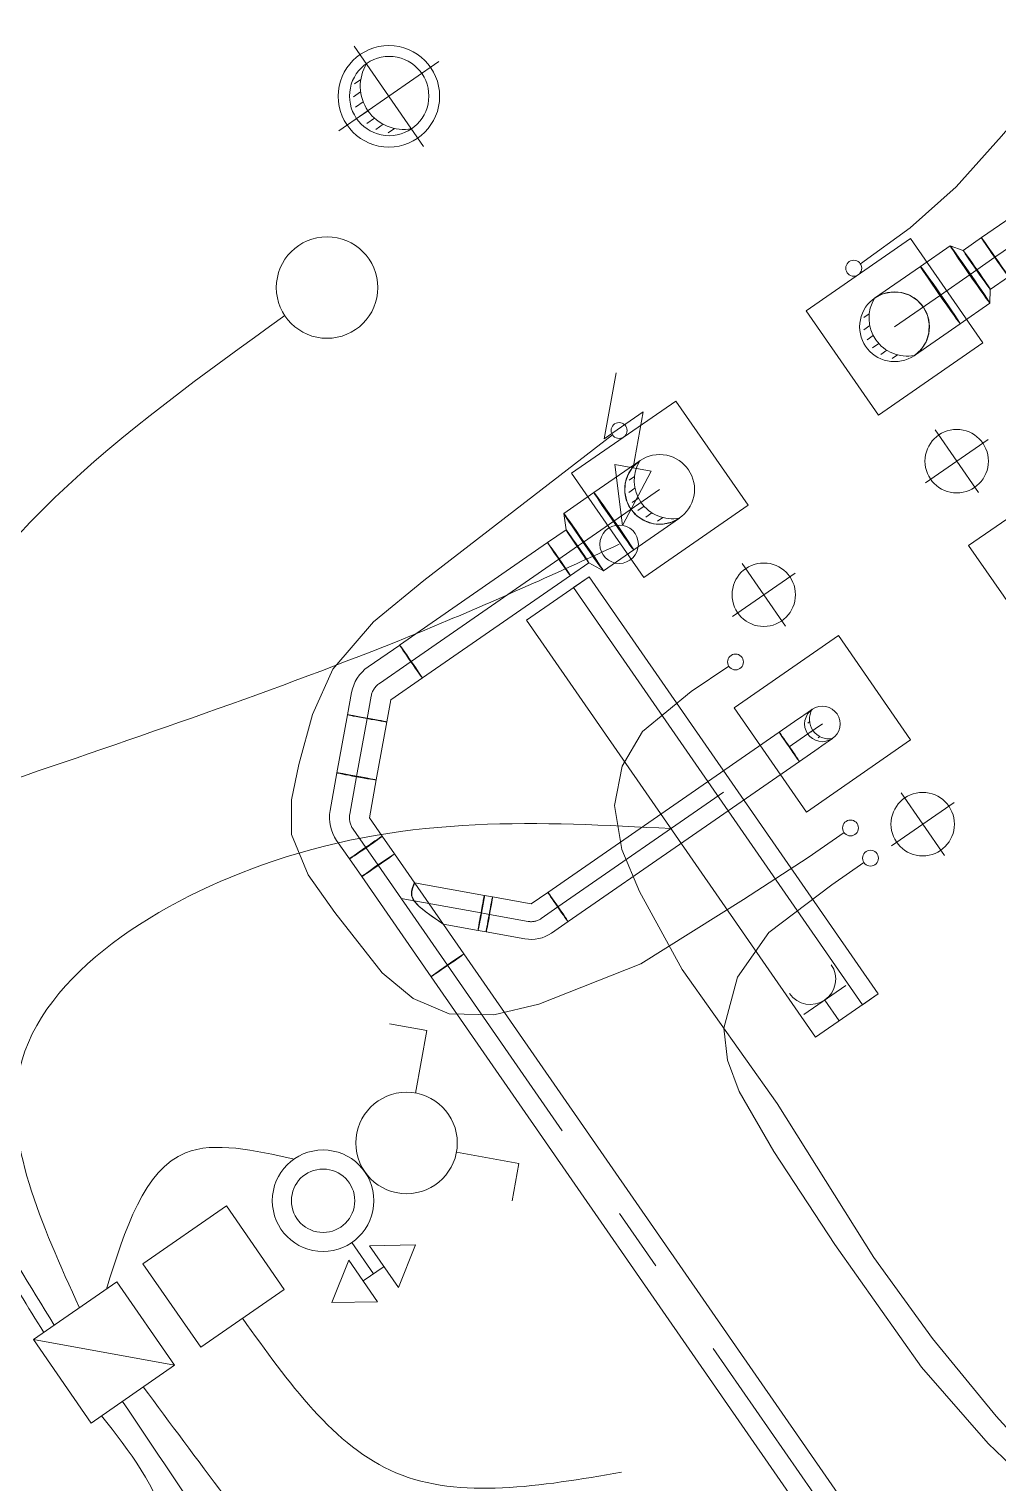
# Model space of a CAD drawing. Header units: metres. Extents: x 2747662.9 to 2747731.3, y 1250221.9 to 1250283.3.
# Drawn here: x 2747698.184 to 2747699.711, y 1250240.382 to 1250242.674 of the extents above; entities that cross this region are included whole.
import ezdxf

# ---------------------------------------------------------------- set-up
doc = ezdxf.new("R2010")
doc.units = ezdxf.units.M
doc.header["$MEASUREMENT"] = 0
doc.linetypes.add('STRICHPUNKT2-A0PKHS6Z00', pattern=[0.635, 0.3175, -0.15875, 0, -0.15875])
doc.linetypes.add('STRICHPUNKT2-A0PKHS7900', pattern=[0.635, 0.3175, -0.15875, 0, -0.15875])
for name, color, linetype in [('___deckendurchbruch', 7, 'Continuous'), ('___elektro', 7, 'Continuous'), ('___lueftung', 7, 'Continuous'), ('___sanitär', 7, 'Continuous')]:
    doc.layers.add(name, color=color, linetype=linetype)

msp = doc.modelspace()

# ---------------------------------------------------------------- linework, layer by layer
at = {"color": 30, "linetype": 'Continuous', "lineweight": 0, "true_color": 0xff8d1c}
for points, knots in [([(2747699.4177, 1250243.3764), (2747699.507, 1250243.3097), (2747699.5962, 1250243.243), (2747699.6958, 1250243.2076), (2747699.8819, 1250243.1416), (2747700.1044, 1250243.1851), (2747700.3013, 1250243.1538), (2747700.6132, 1250243.1041), (2747700.8611, 1250242.8665), (2747701.109, 1250242.629)], [0, 0, 0, 0, 1, 1, 1, 2, 2, 2, 3, 3, 3, 3]), ([(2747699.5022, 1250242.8506), (2747699.7556, 1250242.968), (2747700.009, 1250243.0853), (2747700.248, 1250243.0697), (2747700.5412, 1250243.0506), (2747700.8129, 1250242.8313), (2747701.0846, 1250242.6121)], [0, 0, 0, 0, 1, 1, 1, 2, 2, 2, 2]), ([(2747697.8764, 1250242.3088), (2747697.8325, 1250242.1601), (2747697.7885, 1250242.0114), (2747697.7438, 1250241.8555), (2747697.7065, 1250241.7254), (2747697.6687, 1250241.5903), (2747697.6833, 1250241.4661), (2747697.7097, 1250241.2426), (2747697.906, 1250241.0545), (2747698.0499, 1250240.859), (2747698.1081, 1250240.7798), (2747698.1578, 1250240.6995), (2747698.2074, 1250240.6191)], [0, 0, 0, 0, 1, 1, 1, 2, 2, 2, 3, 3, 3, 4, 4, 4, 4]), ([(2747698.5872, 1250242.2224), (2747698.3313, 1250242.0381), (2747698.0754, 1250241.8539), (2747697.9922, 1250241.5861), (2747697.9376, 1250241.4103), (2747697.9573, 1250241.1985), (2747698.0226, 1250241.0153), (2747698.0722, 1250240.876), (2747698.148, 1250240.7533), (2747698.2239, 1250240.6305)], [0, 0, 0, 0, 1, 1, 1, 2, 2, 2, 3, 3, 3, 3]), ([(2747699.1142, 1250241.8618), (2747699.0245, 1250241.8207), (2747698.9347, 1250241.7797), (2747698.8437, 1250241.7414), (2747698.4211, 1250241.5634), (2747697.9724, 1250241.4447), (2747697.5535, 1250241.2646), (2747696.8794, 1250240.9747), (2747696.2825, 1250240.5256), (2747695.6856, 1250240.0766)], [0, 0, 0, 0, 1, 1, 1, 2, 2, 2, 3, 3, 3, 3]), ([(2747699.1961, 1250241.4134), (2747698.9912, 1250241.4244), (2747698.7862, 1250241.4354), (2747698.569, 1250241.3622), (2747698.3907, 1250241.3021), (2747698.2041, 1250241.1853), (2747698.1695, 1250241.035), (2747698.1435, 1250240.922), (2747698.2036, 1250240.79), (2747698.2637, 1250240.658)], [0, 0, 0, 0, 1, 1, 1, 2, 2, 2, 3, 3, 3, 3]), ([(2747698.602, 1250240.8924), (2747698.5393, 1250240.9064), (2747698.4765, 1250240.9205), (2747698.431, 1250240.9023), (2747698.3651, 1250240.8759), (2747698.3356, 1250240.7817), (2747698.3061, 1250240.6874)], [0, 0, 0, 0, 1, 1, 1, 2, 2, 2, 2]), ([(2747698.5205, 1250240.6413), (2747698.5929, 1250240.5401), (2747698.6652, 1250240.4389), (2747698.7625, 1250240.3977), (2747698.8632, 1250240.3551), (2747698.9906, 1250240.3768), (2747699.118, 1250240.3985)], [0, 0, 0, 0, 1, 1, 1, 2, 2, 2, 2]), ([(2747699.6407, 1250239.6686), (2747699.4052, 1250239.6992), (2747699.1697, 1250239.7297), (2747698.9799, 1250239.8465), (2747698.843, 1250239.9307), (2747698.7299, 1250240.0598), (2747698.6253, 1250240.1901), (2747698.534, 1250240.3038), (2747698.4491, 1250240.4185), (2747698.3643, 1250240.5331)], [0, 0, 0, 0, 1, 1, 1, 2, 2, 2, 3, 3, 3, 3]), ([(2747699.1497, 1250238.6047), (2747699.2122, 1250238.6797), (2747699.2746, 1250238.7547), (2747699.3001, 1250238.8351), (2747699.3641, 1250239.0368), (2747699.1959, 1250239.2726), (2747699.049, 1250239.4777), (2747698.8956, 1250239.6919), (2747698.7654, 1250239.8726), (2747698.6323, 1250240.0655), (2747698.5331, 1250240.2092), (2747698.4322, 1250240.3598), (2747698.3314, 1250240.5104)], [0, 0, 0, 0, 1, 1, 1, 2, 2, 2, 3, 3, 3, 4, 4, 4, 4]), ([(2747698.2986, 1250240.4876), (2747698.3425, 1250240.4313), (2747698.3865, 1250240.375), (2747698.4011, 1250240.3101), (2747698.4157, 1250240.2454), (2747698.4011, 1250240.172), (2747698.3747, 1250240.1074), (2747698.2906, 1250239.9017), (2747698.0863, 1250239.7849), (2747697.8837, 1250239.6798), (2747697.3555, 1250239.4061), (2747696.8382, 1250239.2123), (2747696.3209, 1250239.0185)], [0, 0, 0, 0, 1, 1, 1, 2, 2, 2, 3, 3, 3, 4, 4, 4, 4])]:
    msp.add_open_spline(points, degree=3, knots=knots, dxfattribs=at)
at = {"layer": '___deckendurchbruch', "color": 215, "linetype": 'STRICHPUNKT2-A0PKHS6Z00', "lineweight": 0, "true_color": 0xa44f91}
for p, q in [((2747698.806, 1250242.4892), (2747698.6966, 1250242.647)), ((2747698.6724, 1250242.5135), (2747698.8302, 1250242.6228)), ((2747699.6804, 1250241.9435), (2747699.6121, 1250242.0422)), ((2747699.5969, 1250241.9587), (2747699.6956, 1250242.027)), ((2747699.2928, 1250241.748), (2747699.3914, 1250241.8163)), ((2747699.3763, 1250241.7328), (2747699.3079, 1250241.8315)), ((2747699.6268, 1250241.3711), (2747699.5585, 1250241.4698)), ((2747699.5433, 1250241.3863), (2747699.642, 1250241.4546))]:
    msp.add_line(p, q, dxfattribs=at)
at = {"layer": '___deckendurchbruch', "color": 215, "linetype": 'Continuous', "lineweight": 0, "true_color": 0xa44f91}
for centre, radius in [((2747698.7513, 1250242.5681), 0.08), ((2747699.6462, 1250241.9928), 0.05), ((2747699.3421, 1250241.7822), 0.05), ((2747699.5926, 1250241.4205), 0.05)]:
    msp.add_circle(centre, radius, dxfattribs=at)
at = {"layer": '___elektro', "color": 30, "linetype": 'Continuous', "lineweight": 0, "true_color": 0xff8d1c}
for p, q in [((2747698.6098, 1250242.3332), (2747698.6098, 1250242.3332)), ((2747698.7206, 1250242.3106), (2747698.7207, 1250242.3106)), ((2747698.5872, 1250242.2224), (2747698.5872, 1250242.2224)), ((2747698.698, 1250242.1998), (2747698.6981, 1250242.1998)), ((2747699.0904, 1250242.0278), (2747699.1094, 1250242.1321)), ((2747699.1521, 1250242.0705), (2747699.0904, 1250242.0278)), ((2747699.1361, 1250241.9824), (2747699.1521, 1250242.0705)), ((2747699.1649, 1250241.9772), (2747699.1073, 1250241.9876)), ((2747699.1196, 1250241.8916), (2747699.1073, 1250241.9876)), ((2747699.1196, 1250241.8916), (2747699.1649, 1250241.9772)), ((2747699.1142, 1250241.8618), (2747699.1142, 1250241.8618)), ((2747699.0055, 1250241.768), (2747699.0056, 1250241.7681)), ((2747699.2947, 1250241.4817), (2747699.2948, 1250241.4818)), ((2747699.1961, 1250241.4134), (2747699.1961, 1250241.4134)), ((2747699.4054, 1250241.1205), (2747699.4712, 1250241.166)), ((2747699.4383, 1250241.1432), (2747699.4383, 1250241.1433)), ((2747699.4383, 1250241.1432), (2747699.4611, 1250241.1104)), ((2747698.8113, 1250241.0949), (2747698.7522, 1250241.1056)), ((2747699.4611, 1250241.1104), (2747699.4611, 1250241.1104)), ((2747698.7934, 1250240.9965), (2747698.8113, 1250241.0949)), ((2747698.7336, 1250240.9835), (2747698.7336, 1250240.9836)), ((2747698.8449, 1250240.9633), (2747698.8449, 1250240.9633)), ((2747698.602, 1250240.8924), (2747698.6021, 1250240.8925)), ((2747698.8578, 1250240.9035), (2747698.9562, 1250240.8856)), ((2747698.7133, 1250240.8722), (2747698.7134, 1250240.8722)), ((2747698.7133, 1250240.8722), (2747698.7134, 1250240.8722)), ((2747698.9562, 1250240.8856), (2747698.9455, 1250240.8266)), ((2747698.8247, 1250240.852), (2747698.8247, 1250240.852)), ((2747698.4952, 1250240.8184), (2747698.3636, 1250240.7273)), ((2747698.5863, 1250240.6869), (2747698.4952, 1250240.8184)), ((2747698.5818, 1250240.7811), (2747698.5819, 1250240.7811)), ((2747698.6931, 1250240.7609), (2747698.6932, 1250240.7609)), ((2747698.7273, 1250240.7116), (2747698.6931, 1250240.7609)), ((2747698.7931, 1250240.7571), (2747698.721, 1250240.7558)), ((2747698.721, 1250240.7558), (2747698.7665, 1250240.6901)), ((2747698.7931, 1250240.7571), (2747698.7665, 1250240.6901)), ((2747698.6615, 1250240.666), (2747698.6881, 1250240.7331)), ((2747698.6881, 1250240.7331), (2747698.7336, 1250240.6673)), ((2747698.3636, 1250240.7273), (2747698.4547, 1250240.5958)), ((2747698.7437, 1250240.723), (2747698.7109, 1250240.7002)), ((2747698.3225, 1250240.6988), (2747698.191, 1250240.6077)), ((2747698.3061, 1250240.6874), (2747698.3061, 1250240.6875)), ((2747698.4136, 1250240.5673), (2747698.3225, 1250240.6988)), ((2747698.4547, 1250240.5958), (2747698.5863, 1250240.6869)), ((2747698.2732, 1250240.6647), (2747698.2732, 1250240.6647)), ((2747698.2896, 1250240.676), (2747698.2897, 1250240.6761)), ((2747698.3339, 1250240.6824), (2747698.334, 1250240.6824)), ((2747698.3453, 1250240.6659), (2747698.3453, 1250240.666)), ((2747698.6615, 1250240.666), (2747698.7336, 1250240.6673)), ((2747698.2403, 1250240.6419), (2747698.2404, 1250240.6419)), ((2747698.2568, 1250240.6533), (2747698.2568, 1250240.6533)), ((2747698.3567, 1250240.6495), (2747698.3567, 1250240.6495)), ((2747698.2074, 1250240.6191), (2747698.2075, 1250240.6191)), ((2747698.2239, 1250240.6305), (2747698.2239, 1250240.6305)), ((2747698.3681, 1250240.6331), (2747698.3681, 1250240.6331)), ((2747698.191, 1250240.6077), (2747698.2821, 1250240.4762)), ((2747698.4136, 1250240.5673), (2747698.191, 1250240.6077)), ((2747698.3795, 1250240.6166), (2747698.3795, 1250240.6166)), ((2747698.3909, 1250240.6002), (2747698.3909, 1250240.6002)), ((2747698.4434, 1250240.6122), (2747698.4434, 1250240.6122)), ((2747698.2024, 1250240.5913), (2747698.2024, 1250240.5913)), ((2747698.2138, 1250240.5748), (2747698.2138, 1250240.5749)), ((2747698.4022, 1250240.5837), (2747698.4023, 1250240.5838)), ((2747698.2252, 1250240.5584), (2747698.2252, 1250240.5584)), ((2747698.2821, 1250240.4762), (2747698.4136, 1250240.5673)), ((2747698.3972, 1250240.5559), (2747698.3972, 1250240.5559)), ((2747698.2366, 1250240.5419), (2747698.2366, 1250240.542)), ((2747698.2479, 1250240.5255), (2747698.248, 1250240.5255)), ((2747698.3643, 1250240.5331), (2747698.3644, 1250240.5332)), ((2747698.3808, 1250240.5445), (2747698.3808, 1250240.5445)), ((2747698.2593, 1250240.5091), (2747698.2594, 1250240.5091)), ((2747698.3314, 1250240.5104), (2747698.3315, 1250240.5104)), ((2747698.3479, 1250240.5217), (2747698.3479, 1250240.5218)), ((2747698.2707, 1250240.4926), (2747698.2708, 1250240.4927)), ((2747698.2986, 1250240.4876), (2747698.2986, 1250240.4876)), ((2747698.315, 1250240.499), (2747698.315, 1250240.499))]:
    msp.add_line(p, q, dxfattribs=at)
for points in [[(2747699.5225, 1250241.1529), (2747699.067, 1250241.8106), (2747698.9683, 1250241.7422), (2747699.4238, 1250241.0846)], [(2747699.5225, 1250241.1529), (2747699.067, 1250241.8106), (2747699.0423, 1250241.7935), (2747699.4978, 1250241.1358)]]:
    msp.add_lwpolyline(points, close=True, dxfattribs=at)
for centre, radius in [((2747698.6539, 1250242.2665), 0.08), ((2747699.1142, 1250241.8618), 0.0303), ((2747698.7791, 1250240.9178), 0.08), ((2747698.6476, 1250240.8267), 0.08), ((2747698.6476, 1250240.8267), 0.05)]:
    msp.add_circle(centre, radius, dxfattribs=at)
msp.add_arc((2747699.4155, 1250241.1761), 0.04, 214.7098, 34.7098, dxfattribs=at)
at = {"layer": '___lueftung', "color": 152, "linetype": 'Continuous', "lineweight": 0, "true_color": 0x0365dd}
for p, q in [((2747698.6969, 1250242.5875), (2747698.707, 1250242.5945)), ((2747698.6953, 1250242.5673), (2747698.7068, 1250242.5753)), ((2747698.7518, 1250242.5685), (2747698.7518, 1250242.5685)), ((2747698.6989, 1250242.5509), (2747698.711, 1250242.5592)), ((2747698.7062, 1250242.5369), (2747698.7184, 1250242.5453)), ((2747698.7167, 1250242.5252), (2747698.7288, 1250242.5335)), ((2747698.7309, 1250242.516), (2747698.7424, 1250242.524)), ((2747698.7503, 1250242.5104), (2747698.7604, 1250242.5174))]:
    msp.add_line(p, q, dxfattribs=at)
msp.add_circle((2747698.7518, 1250242.5685), 0.0625, dxfattribs=at)
msp.add_arc((2747698.7746, 1250242.5843), 0.0684, 148.6622, 280.7576, dxfattribs=at)
msp.add_arc((2747698.7746, 1250242.5843), 0.0684, 148.6622, 280.7576, dxfattribs=at)
at = {"layer": '___sanitär', "color": 106, "linetype": 'Continuous', "lineweight": 0, "true_color": 0x008a1e}
for p, q in [((2747699.6851, 1250242.3452), (2747699.9232, 1250242.5101)), ((2747699.409, 1250242.23), (2747699.5734, 1250242.3438)), ((2747699.5734, 1250242.3438), (2747699.409, 1250242.23)), ((2747699.409, 1250242.23), (2747699.5734, 1250242.3438)), ((2747699.5734, 1250242.3438), (2747699.409, 1250242.23)), ((2747699.5734, 1250242.3438), (2747699.5735, 1250242.3439)), ((2747699.5734, 1250242.3438), (2747699.5735, 1250242.3439)), ((2747699.5734, 1250242.3438), (2747699.6873, 1250242.1794)), ((2747699.5734, 1250242.3438), (2747699.6873, 1250242.1794)), ((2747699.5734, 1250242.3438), (2747699.6873, 1250242.1794)), ((2747699.5734, 1250242.3438), (2747699.6873, 1250242.1794)), ((2747699.6563, 1250242.3252), (2747699.6851, 1250242.3452)), ((2747699.5891, 1250242.2999), (2747699.6359, 1250242.3324)), ((2747699.6359, 1250242.3324), (2747699.6563, 1250242.3252)), ((2747699.5168, 1250242.2499), (2747699.5891, 1250242.2999)), ((2747699.5903, 1250242.2985), (2747699.5891, 1250242.2999)), ((2747699.5891, 1250242.2999), (2747699.5899, 1250242.2983)), ((2747699.5899, 1250242.2983), (2747699.5929, 1250242.2936)), ((2747699.5936, 1250242.2941), (2747699.5903, 1250242.2985)), ((2747699.5929, 1250242.2936), (2747699.5977, 1250242.2864)), ((2747699.5987, 1250242.287), (2747699.5936, 1250242.2941)), ((2747699.5977, 1250242.2864), (2747699.6041, 1250242.2769)), ((2747699.6053, 1250242.2777), (2747699.5987, 1250242.287)), ((2747699.6041, 1250242.2769), (2747699.6116, 1250242.266)), ((2747699.6129, 1250242.2669), (2747699.6053, 1250242.2777)), ((2747699.699, 1250242.2636), (2747699.7278, 1250242.2835)), ((2747699.5296, 1250242.2565), (2747699.5168, 1250242.2499)), ((2747699.5168, 1250242.2499), (2747699.5296, 1250242.2565)), ((2747699.5436, 1250242.2595), (2747699.5296, 1250242.2565)), ((2747699.5296, 1250242.2565), (2747699.5436, 1250242.2595)), ((2747699.558, 1250242.2588), (2747699.5436, 1250242.2595)), ((2747699.5436, 1250242.2595), (2747699.558, 1250242.2588)), ((2747699.5717, 1250242.2544), (2747699.558, 1250242.2588)), ((2747699.558, 1250242.2588), (2747699.5717, 1250242.2544)), ((2747699.5837, 1250242.2466), (2747699.5717, 1250242.2544)), ((2747699.5717, 1250242.2544), (2747699.5837, 1250242.2466)), ((2747699.5934, 1250242.236), (2747699.5837, 1250242.2466)), ((2747699.5837, 1250242.2466), (2747699.5934, 1250242.236)), ((2747699.6116, 1250242.266), (2747699.6197, 1250242.2542)), ((2747699.6211, 1250242.2552), (2747699.6129, 1250242.2669)), ((2747699.6197, 1250242.2542), (2747699.6278, 1250242.2426)), ((2747699.6291, 1250242.2435), (2747699.6211, 1250242.2552)), ((2747699.6985, 1250242.242), (2747699.699, 1250242.2636)), ((2747699.409, 1250242.23), (2747699.5229, 1250242.0655)), ((2747699.409, 1250242.23), (2747699.5229, 1250242.0655)), ((2747699.409, 1250242.23), (2747699.4091, 1250242.23)), ((2747699.409, 1250242.23), (2747699.5229, 1250242.0655)), ((2747699.409, 1250242.23), (2747699.5229, 1250242.0655)), ((2747699.409, 1250242.23), (2747699.4091, 1250242.23)), ((2747699.5, 1250242.2191), (2747699.5084, 1250242.2249)), ((2747699.5934, 1250242.236), (2747699.5999, 1250242.2232)), ((2747699.5999, 1250242.2232), (2747699.5934, 1250242.236)), ((2747699.5999, 1250242.2232), (2747699.603, 1250242.2092)), ((2747699.603, 1250242.2092), (2747699.5999, 1250242.2232)), ((2747699.6278, 1250242.2426), (2747699.6354, 1250242.2317)), ((2747699.6366, 1250242.2325), (2747699.6291, 1250242.2435)), ((2747699.6354, 1250242.2317), (2747699.642, 1250242.2224)), ((2747699.643, 1250242.2231), (2747699.6366, 1250242.2325)), ((2747699.642, 1250242.2224), (2747699.6472, 1250242.2153)), ((2747699.6478, 1250242.2158), (2747699.643, 1250242.2231)), ((2747699.6517, 1250242.2095), (2747699.6985, 1250242.242)), ((2747699.4997, 1250242.1998), (2747699.5093, 1250242.2065)), ((2747699.5482, 1250242.2047), (2747699.5482, 1250242.2047)), ((2747699.5795, 1250242.1595), (2747699.6517, 1250242.2095)), ((2747699.603, 1250242.2092), (2747699.6023, 1250242.1949)), ((2747699.6023, 1250242.1949), (2747699.603, 1250242.2092)), ((2747699.6472, 1250242.2153), (2747699.6504, 1250242.2109)), ((2747699.6508, 1250242.2112), (2747699.6478, 1250242.2158)), ((2747699.6504, 1250242.2109), (2747699.6517, 1250242.2095)), ((2747699.6517, 1250242.2095), (2747699.6508, 1250242.2112)), ((2747699.5048, 1250242.1842), (2747699.5147, 1250242.1911)), ((2747699.5137, 1250242.1713), (2747699.5237, 1250242.1782)), ((2747699.5229, 1250242.0655), (2747699.6873, 1250242.1794)), ((2747699.6873, 1250242.1794), (2747699.5229, 1250242.0655)), ((2747699.5229, 1250242.0655), (2747699.6873, 1250242.1794)), ((2747699.6873, 1250242.1794), (2747699.5229, 1250242.0655)), ((2747699.5979, 1250242.1812), (2747699.5901, 1250242.1691)), ((2747699.5901, 1250242.1691), (2747699.5979, 1250242.1812)), ((2747699.6023, 1250242.1949), (2747699.5979, 1250242.1812)), ((2747699.5979, 1250242.1812), (2747699.6023, 1250242.1949)), ((2747699.6873, 1250242.1794), (2747699.6874, 1250242.1795)), ((2747699.6873, 1250242.1794), (2747699.6874, 1250242.1795)), ((2747699.5265, 1250242.161), (2747699.5361, 1250242.1677)), ((2747699.5447, 1250242.1545), (2747699.5531, 1250242.1604)), ((2747699.5901, 1250242.1691), (2747699.5795, 1250242.1595)), ((2747699.5795, 1250242.1595), (2747699.5901, 1250242.1691)), ((2747699.0391, 1250241.9737), (2747699.2035, 1250242.0876)), ((2747699.2035, 1250242.0876), (2747699.0391, 1250241.9737)), ((2747699.0391, 1250241.9737), (2747699.2035, 1250242.0876)), ((2747699.2035, 1250242.0876), (2747699.0391, 1250241.9737)), ((2747699.2035, 1250242.0876), (2747699.3174, 1250241.9232)), ((2747699.2035, 1250242.0876), (2747699.3174, 1250241.9232)), ((2747699.2035, 1250242.0876), (2747699.2035, 1250242.0876)), ((2747699.2035, 1250242.0876), (2747699.3174, 1250241.9232)), ((2747699.2035, 1250242.0876), (2747699.3174, 1250241.9232)), ((2747699.2035, 1250242.0876), (2747699.2035, 1250242.0876)), ((2747699.5229, 1250242.0655), (2747699.5229, 1250242.0656)), ((2747699.5229, 1250242.0655), (2747699.5229, 1250242.0656)), ((2747699.1466, 1250241.9935), (2747699.0744, 1250241.9434)), ((2747699.136, 1250241.9838), (2747699.1466, 1250241.9935)), ((2747699.1466, 1250241.9935), (2747699.136, 1250241.9838)), ((2747699.0391, 1250241.9737), (2747699.153, 1250241.8093)), ((2747699.0391, 1250241.9737), (2747699.153, 1250241.8093)), ((2747699.0391, 1250241.9737), (2747699.0391, 1250241.9737)), ((2747699.0391, 1250241.9737), (2747699.153, 1250241.8093)), ((2747699.0391, 1250241.9737), (2747699.153, 1250241.8093)), ((2747699.0391, 1250241.9737), (2747699.0391, 1250241.9737)), ((2747699.1238, 1250241.9581), (2747699.1282, 1250241.9718)), ((2747699.1282, 1250241.9718), (2747699.1238, 1250241.9581)), ((2747699.1282, 1250241.9718), (2747699.136, 1250241.9838)), ((2747699.136, 1250241.9838), (2747699.1282, 1250241.9718)), ((2747699.665, 1250241.8599), (2747699.8295, 1250241.9738)), ((2747699.8295, 1250241.9738), (2747699.665, 1250241.8599)), ((2747699.1231, 1250241.9437), (2747699.1238, 1250241.9581)), ((2747699.1238, 1250241.9581), (2747699.1231, 1250241.9437)), ((2747699.1295, 1250241.9434), (2747699.1391, 1250241.95)), ((2747699.1298, 1250241.9627), (2747699.1382, 1250241.9685)), ((2747699.178, 1250241.9483), (2747699.178, 1250241.9483)), ((2747699.0744, 1250241.9434), (2747699.0268, 1250241.9104)), ((2747699.0757, 1250241.942), (2747699.0744, 1250241.9434)), ((2747699.0744, 1250241.9434), (2747699.0753, 1250241.9418)), ((2747699.0753, 1250241.9418), (2747699.0783, 1250241.9372)), ((2747699.079, 1250241.9376), (2747699.0757, 1250241.942)), ((2747699.0783, 1250241.9372), (2747699.0831, 1250241.9299)), ((2747699.0841, 1250241.9305), (2747699.079, 1250241.9376)), ((2747699.0831, 1250241.9299), (2747699.0895, 1250241.9204)), ((2747699.0907, 1250241.9212), (2747699.0841, 1250241.9305)), ((2747699.1262, 1250241.9297), (2747699.1231, 1250241.9437)), ((2747699.1231, 1250241.9437), (2747699.1262, 1250241.9297)), ((2747699.1327, 1250241.9169), (2747699.1262, 1250241.9297)), ((2747699.1262, 1250241.9297), (2747699.1327, 1250241.9169)), ((2747699.1345, 1250241.9277), (2747699.1445, 1250241.9347)), ((2747699.0268, 1250241.9104), (2747699.0306, 1250241.8845)), ((2747699.0895, 1250241.9204), (2747699.097, 1250241.9095)), ((2747699.0983, 1250241.9104), (2747699.0907, 1250241.9212)), ((2747699.097, 1250241.9095), (2747699.1051, 1250241.8978)), ((2747699.1064, 1250241.8987), (2747699.0983, 1250241.9104)), ((2747699.1327, 1250241.9169), (2747699.1424, 1250241.9063)), ((2747699.1424, 1250241.9063), (2747699.1327, 1250241.9169)), ((2747699.2093, 1250241.903), (2747699.1371, 1250241.853)), ((2747699.1424, 1250241.9063), (2747699.1545, 1250241.8985)), ((2747699.1545, 1250241.8985), (2747699.1424, 1250241.9063)), ((2747699.1435, 1250241.9148), (2747699.1535, 1250241.9217)), ((2747699.153, 1250241.8093), (2747699.3174, 1250241.9232)), ((2747699.3174, 1250241.9232), (2747699.153, 1250241.8093)), ((2747699.153, 1250241.8093), (2747699.3174, 1250241.9232)), ((2747699.3174, 1250241.9232), (2747699.153, 1250241.8093)), ((2747699.1563, 1250241.9046), (2747699.1659, 1250241.9113)), ((2747699.1745, 1250241.8981), (2747699.1829, 1250241.9039)), ((2747699.1965, 1250241.8965), (2747699.2093, 1250241.903)), ((2747699.2093, 1250241.903), (2747699.1965, 1250241.8965)), ((2747699.3174, 1250241.9232), (2747699.3174, 1250241.9232)), ((2747699.3174, 1250241.9232), (2747699.3174, 1250241.9232)), ((2747699.0306, 1250241.8845), (2747699.0014, 1250241.8643)), ((2747699.1051, 1250241.8978), (2747699.1132, 1250241.8861)), ((2747699.1145, 1250241.887), (2747699.1064, 1250241.8987)), ((2747699.1132, 1250241.8861), (2747699.1208, 1250241.8752)), ((2747699.122, 1250241.876), (2747699.1145, 1250241.887)), ((2747699.1545, 1250241.8985), (2747699.1681, 1250241.8941)), ((2747699.1681, 1250241.8941), (2747699.1545, 1250241.8985)), ((2747699.1681, 1250241.8941), (2747699.1825, 1250241.8934)), ((2747699.1825, 1250241.8934), (2747699.1681, 1250241.8941)), ((2747699.1825, 1250241.8934), (2747699.1965, 1250241.8965)), ((2747699.1965, 1250241.8965), (2747699.1825, 1250241.8934)), ((2747699.0014, 1250241.8643), (2747698.7682, 1250241.7028)), ((2747699.1208, 1250241.8752), (2747699.1274, 1250241.8659)), ((2747699.1284, 1250241.8666), (2747699.122, 1250241.876)), ((2747699.1274, 1250241.8659), (2747699.1325, 1250241.8588)), ((2747699.1332, 1250241.8593), (2747699.1284, 1250241.8666)), ((2747699.1325, 1250241.8588), (2747699.1358, 1250241.8544)), ((2747699.1362, 1250241.8547), (2747699.1332, 1250241.8593)), ((2747699.665, 1250241.8599), (2747699.7789, 1250241.6955)), ((2747699.665, 1250241.8599), (2747699.7789, 1250241.6955)), ((2747699.665, 1250241.8599), (2747699.6651, 1250241.8599)), ((2747699.0664, 1250241.8327), (2747699.0373, 1250241.8125)), ((2747699.0894, 1250241.82), (2747699.0664, 1250241.8327)), ((2747699.1371, 1250241.853), (2747699.0894, 1250241.82)), ((2747699.1358, 1250241.8544), (2747699.1371, 1250241.853)), ((2747699.1371, 1250241.853), (2747699.1362, 1250241.8547)), ((2747699.0373, 1250241.8125), (2747698.8041, 1250241.651)), ((2747699.153, 1250241.8093), (2747699.153, 1250241.8093)), ((2747699.153, 1250241.8093), (2747699.153, 1250241.8093)), ((2747699.2953, 1250241.6038), (2747699.4597, 1250241.7177)), ((2747699.4597, 1250241.7177), (2747699.2953, 1250241.6038)), ((2747699.4597, 1250241.7177), (2747699.5736, 1250241.5533)), ((2747699.4597, 1250241.7177), (2747699.5736, 1250241.5533)), ((2747699.4597, 1250241.7177), (2747699.4598, 1250241.7177)), ((2747698.7683, 1250241.7028), (2747698.7186, 1250241.6684)), ((2747698.8042, 1250241.651), (2747698.7544, 1250241.6166)), ((2747698.6924, 1250241.6278), (2747698.6861, 1250241.5929)), ((2747698.7544, 1250241.6166), (2747698.7481, 1250241.5816)), ((2747699.2953, 1250241.6038), (2747699.4092, 1250241.4394)), ((2747699.2953, 1250241.6038), (2747699.4092, 1250241.4394)), ((2747699.2953, 1250241.6038), (2747699.2954, 1250241.6038)), ((2747698.6861, 1250241.5929), (2747698.6695, 1250241.5014)), ((2747698.7481, 1250241.5817), (2747698.7315, 1250241.4901)), ((2747699.3959, 1250241.5858), (2747699.3664, 1250241.5654)), ((2747699.4018, 1250241.5899), (2747699.3959, 1250241.5858)), ((2747699.4072, 1250241.5937), (2747699.4018, 1250241.5899)), ((2747699.4119, 1250241.597), (2747699.4072, 1250241.5937)), ((2747699.4118, 1250241.5798), (2747699.4143, 1250241.5816)), ((2747699.4155, 1250241.5995), (2747699.4119, 1250241.597)), ((2747699.4178, 1250241.601), (2747699.4155, 1250241.5995)), ((2747699.4185, 1250241.6016), (2747699.4178, 1250241.601)), ((2747699.0018, 1250241.3129), (2747699.3663, 1250241.5654)), ((2747699.4166, 1250241.5662), (2747699.4195, 1250241.5682)), ((2747699.4277, 1250241.5568), (2747699.4303, 1250241.5586)), ((2747699.4345, 1250241.5785), (2747699.4345, 1250241.5786)), ((2747699.4278, 1250241.5398), (2747699.3982, 1250241.5194)), ((2747699.4092, 1250241.4394), (2747699.5736, 1250241.5533)), ((2747699.5736, 1250241.5533), (2747699.4092, 1250241.4394)), ((2747699.4336, 1250241.5439), (2747699.4278, 1250241.5398)), ((2747699.4391, 1250241.5477), (2747699.4336, 1250241.5439)), ((2747699.4438, 1250241.5509), (2747699.4391, 1250241.5477)), ((2747699.4474, 1250241.5534), (2747699.4438, 1250241.5509)), ((2747699.4497, 1250241.555), (2747699.4474, 1250241.5534)), ((2747699.4504, 1250241.5555), (2747699.4497, 1250241.555)), ((2747699.5736, 1250241.5533), (2747699.5737, 1250241.5533)), ((2747699.0337, 1250241.2668), (2747699.3982, 1250241.5194)), ((2747698.6695, 1250241.5014), (2747698.6587, 1250241.4419)), ((2747698.7315, 1250241.4902), (2747698.7207, 1250241.4306)), ((2747698.7207, 1250241.4306), (2747698.7409, 1250241.4015)), ((2747699.4092, 1250241.4394), (2747699.4093, 1250241.4394)), ((2747698.7409, 1250241.4015), (2747698.7602, 1250241.3736)), ((2747698.6689, 1250241.3948), (2747698.6891, 1250241.3656)), ((2747698.6891, 1250241.3656), (2747698.7084, 1250241.3377)), ((2747698.7602, 1250241.3736), (2747698.8695, 1250241.2158)), ((2747698.7084, 1250241.3377), (2747698.8177, 1250241.1799)), ((2747698.7917, 1250241.3281), (2747698.7912, 1250241.3273)), ((2747698.7914, 1250241.3271), (2747698.7917, 1250241.3281)), ((2747698.7917, 1250241.3281), (2747698.9019, 1250241.3081)), ((2747698.7868, 1250241.3149), (2747698.7867, 1250241.3081)), ((2747698.7867, 1250241.3081), (2747698.7902, 1250241.3001)), ((2747698.7883, 1250241.3205), (2747698.7868, 1250241.3149)), ((2747698.7875, 1250241.3145), (2747698.7889, 1250241.3201)), ((2747698.7875, 1250241.3076), (2747698.7875, 1250241.3145)), ((2747698.7909, 1250241.2996), (2747698.7875, 1250241.3076)), ((2747698.79, 1250241.3247), (2747698.7883, 1250241.3205)), ((2747698.7889, 1250241.3201), (2747698.7904, 1250241.3244)), ((2747698.7912, 1250241.3273), (2747698.79, 1250241.3247)), ((2747698.7904, 1250241.3244), (2747698.7914, 1250241.3271)), ((2747698.9016, 1250241.3072), (2747698.901, 1250241.3046)), ((2747698.9014, 1250241.3043), (2747698.9018, 1250241.3071)), ((2747698.9019, 1250241.3081), (2747698.9016, 1250241.3072)), ((2747698.9018, 1250241.3071), (2747698.9019, 1250241.3081)), ((2747698.902, 1250241.3081), (2747698.9147, 1250241.3058)), ((2747698.9147, 1250241.3058), (2747698.9756, 1250241.2947)), ((2747698.9756, 1250241.2947), (2747699.0018, 1250241.3129)), ((2747698.7902, 1250241.3001), (2747698.7984, 1250241.2912)), ((2747698.7991, 1250241.2908), (2747698.7909, 1250241.2996)), ((2747698.7984, 1250241.2912), (2747698.8094, 1250241.2824)), ((2747698.81, 1250241.2819), (2747698.7991, 1250241.2908)), ((2747698.8094, 1250241.2824), (2747698.8202, 1250241.2745)), ((2747698.8978, 1250241.2879), (2747698.8965, 1250241.2808)), ((2747698.8973, 1250241.2803), (2747698.8985, 1250241.2875)), ((2747698.8991, 1250241.2946), (2747698.8978, 1250241.2879)), ((2747698.8985, 1250241.2875), (2747698.8997, 1250241.2941)), ((2747698.9001, 1250241.3002), (2747698.8991, 1250241.2946)), ((2747698.8997, 1250241.2941), (2747698.9007, 1250241.2999)), ((2747698.901, 1250241.3046), (2747698.9001, 1250241.3002)), ((2747698.9007, 1250241.2999), (2747698.9014, 1250241.3043)), ((2747698.8208, 1250241.2741), (2747698.81, 1250241.2819)), ((2747698.8202, 1250241.2745), (2747698.8291, 1250241.2683)), ((2747698.8294, 1250241.2681), (2747698.8208, 1250241.2741)), ((2747698.8291, 1250241.2683), (2747698.8348, 1250241.2644)), ((2747698.835, 1250241.2643), (2747698.8294, 1250241.2681)), ((2747698.8348, 1250241.2644), (2747698.8368, 1250241.263)), ((2747698.8368, 1250241.263), (2747698.835, 1250241.2643)), ((2747698.8368, 1250241.263), (2747698.8919, 1250241.253)), ((2747698.8931, 1250241.2613), (2747698.8924, 1250241.2568)), ((2747698.8927, 1250241.2566), (2747698.8936, 1250241.2609)), ((2747698.8941, 1250241.267), (2747698.8931, 1250241.2613)), ((2747698.8936, 1250241.2609), (2747698.8947, 1250241.2666)), ((2747698.8952, 1250241.2737), (2747698.8941, 1250241.267)), ((2747698.8947, 1250241.2666), (2747698.896, 1250241.2732)), ((2747698.8965, 1250241.2808), (2747698.8952, 1250241.2737)), ((2747698.896, 1250241.2732), (2747698.8973, 1250241.2803)), ((2747699.0075, 1250241.2487), (2747699.0337, 1250241.2668)), ((2747698.8918, 1250241.253), (2747698.9046, 1250241.2507)), ((2747698.892, 1250241.254), (2747698.8919, 1250241.253)), ((2747698.8919, 1250241.253), (2747698.8922, 1250241.2539)), ((2747698.8924, 1250241.2568), (2747698.892, 1250241.254)), ((2747698.8922, 1250241.2539), (2747698.8927, 1250241.2566)), ((2747698.9047, 1250241.2507), (2747698.9656, 1250241.2396)), ((2747698.8695, 1250241.2158), (2747699.5617, 1250240.217)), ((2747698.8177, 1250241.1799), (2747699.5099, 1250240.1811))]:
    msp.add_line(p, q, dxfattribs=at)
at = {"layer": '___sanitär', "color": 106, "linetype": 'STRICHPUNKT2-A0PKHS7900', "lineweight": 0, "true_color": 0x008a1e}
for p, q in [((2747699.7065, 1250242.3143), (2747699.9445, 1250242.4793)), ((2747699.6777, 1250242.2944), (2747699.7065, 1250242.3143)), ((2747699.6672, 1250242.2872), (2747699.6777, 1250242.2944)), ((2747699.6204, 1250242.2547), (2747699.6672, 1250242.2872)), ((2747699.5482, 1250242.2047), (2747699.6204, 1250242.2547)), ((2747699.178, 1250241.9483), (2747699.1057, 1250241.8982)), ((2747699.1057, 1250241.8982), (2747699.0581, 1250241.8652)), ((2747699.0485, 1250241.8586), (2747699.0193, 1250241.8384)), ((2747699.0581, 1250241.8652), (2747699.0485, 1250241.8586)), ((2747699.0193, 1250241.8384), (2747698.7862, 1250241.6769)), ((2747698.7862, 1250241.6769), (2747698.7365, 1250241.6425)), ((2747698.7234, 1250241.6222), (2747698.7171, 1250241.5873)), ((2747698.7171, 1250241.5873), (2747698.7005, 1250241.4957)), ((2747699.4118, 1250241.5628), (2747699.3823, 1250241.5424)), ((2747699.4345, 1250241.5785), (2747699.4118, 1250241.5628)), ((2747699.0177, 1250241.2899), (2747699.3823, 1250241.5424)), ((2747698.7005, 1250241.4958), (2747698.6897, 1250241.4363)), ((2747698.6948, 1250241.4127), (2747698.715, 1250241.3835)), ((2747698.715, 1250241.3836), (2747698.7343, 1250241.3557)), ((2747698.7343, 1250241.3557), (2747698.8436, 1250241.1979)), ((2747698.7705, 1250241.3035), (2747698.8969, 1250241.2806)), ((2747698.9915, 1250241.2717), (2747699.0177, 1250241.2899)), ((2747698.8969, 1250241.2806), (2747698.9097, 1250241.2782)), ((2747698.9097, 1250241.2782), (2747698.9706, 1250241.2672)), ((2747698.8436, 1250241.1979), (2747699.5358, 1250240.199))]:
    msp.add_line(p, q, dxfattribs=at)
at = {"layer": '___sanitär', "color": 106, "linetype": 'Continuous', "lineweight": 0, "true_color": 0x008a1e, "flags": 128}
for points in [[(2747700.6732, 1250243.5525), (2747700.5991, 1250243.4842), (2747700.3661, 1250243.2516), (2747700.1448, 1250243.0074), (2747699.7166, 1250242.505), (2747699.6452, 1250242.4255), (2747699.573, 1250242.3608), (2747699.4943, 1250242.3039)], [(2747699.1037, 1250242.0341), (2747698.8065, 1250241.8044), (2747698.7273, 1250241.7397), (2747698.6632, 1250241.6647), (2747698.631, 1250241.5932), (2747698.6094, 1250241.5145), (2747698.598, 1250241.4586), (2747698.5979, 1250241.4044), (2747698.6243, 1250241.3406), (2747698.6661, 1250241.2811), (2747698.7408, 1250241.1858), (2747698.7898, 1250241.1457), (2747698.8464, 1250241.1212), (2747698.9166, 1250241.1197), (2747698.9878, 1250241.1365), (2747699.1481, 1250241.2004), (2747699.31, 1250241.3015), (2747699.4122, 1250241.3681), (2747699.4686, 1250241.4072)], [(2747700.4277, 1250240.2159), (2747700.4113, 1250240.2053), (2747700.3478, 1250240.1803), (2747700.2584, 1250240.1789), (2747700.1691, 1250240.2), (2747700.0101, 1250240.2583), (2747699.8557, 1250240.3426), (2747699.7783, 1250240.4104), (2747699.7085, 1250240.4871), (2747699.6078, 1250240.6094), (2747699.5156, 1250240.7373), (2747699.3631, 1250240.9798), (2747699.2136, 1250241.1913), (2747699.1464, 1250241.3145), (2747699.1186, 1250241.3806), (2747699.1069, 1250241.4497), (2747699.1191, 1250241.5117), (2747699.151, 1250241.5667), (2747699.2275, 1250241.6298), (2747699.2868, 1250241.6697)], [(2747700.4421, 1250240.1951), (2747700.4133, 1250240.1767), (2747700.3581, 1250240.1563), (2747700.299, 1250240.1502), (2747700.2242, 1250240.159), (2747700.1511, 1250240.1786), (2747699.9934, 1250240.2347), (2747699.8474, 1250240.3128), (2747699.7682, 1250240.3743), (2747699.6956, 1250240.444), (2747699.5908, 1250240.5645), (2747699.4539, 1250240.7575), (2747699.3581, 1250240.9045), (2747699.3032, 1250240.9989), (2747699.2852, 1250241.0482), (2747699.2793, 1250241.0987), (2747699.3005, 1250241.1794), (2747699.3502, 1250241.2497), (2747699.4494, 1250241.3248), (2747699.5, 1250241.3599)]]:
    msp.add_lwpolyline(points, dxfattribs=at)
at = {"layer": '___sanitär', "color": 106, "linetype": 'Continuous', "lineweight": 0, "true_color": 0x008a1e}
for centre, radius in [((2747699.4839, 1250242.297), 0.0125), ((2747699.5482, 1250242.2047), 0.055), ((2747699.1141, 1250242.0411), 0.0125), ((2747699.178, 1250241.9483), 0.055), ((2747699.2975, 1250241.6762), 0.0125), ((2747699.4345, 1250241.5785), 0.028), ((2747699.4788, 1250241.4145), 0.0125), ((2747699.5104, 1250241.3669), 0.0125)]:
    msp.add_circle(centre, radius, dxfattribs=at)
for centre, radius, start, end in [((2747699.5682, 1250242.2186), 0.0602, 148.6622, 280.7576), ((2747699.5682, 1250242.2186), 0.0602, 148.6622, 280.7576), ((2747699.198, 1250241.9622), 0.0602, 148.6622, 280.7576), ((2747699.198, 1250241.9622), 0.0602, 148.6622, 280.7576), ((2747698.7544, 1250241.6166), 0.063, 124.7126, 169.7072), ((2747699.4447, 1250241.5856), 0.0306, 148.6622, 280.7576), ((2747698.7207, 1250241.4306), 0.063, 169.7126, 214.7166), ((2747698.9756, 1250241.2947), 0.056, 259.7126, 304.7071)]:
    msp.add_arc(centre, radius, start, end, dxfattribs=at)
at = {"layer": '___sanitär', "color": 106, "linetype": 'STRICHPUNKT2-A0PKHS7900', "lineweight": 0, "true_color": 0x008a1e}
for centre, radius, start, end in [((2747698.7544, 1250241.6166), 0.0315, 124.7126, 169.7072), ((2747698.7207, 1250241.4306), 0.0315, 169.7126, 214.7166), ((2747698.9756, 1250241.2947), 0.028, 259.7126, 304.7071)]:
    msp.add_arc(centre, radius, start, end, dxfattribs=at)
at = {"layer": '___sanitär', "color": 106, "linetype": 'Continuous', "lineweight": 0, "true_color": 0x008a1e}
for centre, major_axis, ratio in [((2747699.7065, 1250242.3143), (-0.0214, 0.0308), 0.014998), ((2747699.7065, 1250242.3143), (-0.0214, 0.0308), 0.014998), ((2747699.6672, 1250242.2872), (-0.0313, 0.0452), 0.014998), ((2747699.6777, 1250242.2944), (-0.0214, 0.0308), 0.014998), ((2747699.6204, 1250242.2547), (-0.0313, 0.0452), 0.014998), ((2747699.1057, 1250241.8982), (-0.0313, 0.0452), 0.014998), ((2747699.0581, 1250241.8652), (-0.0313, 0.0452), 0.014998), ((2747699.0485, 1250241.8586), (-0.0179, 0.0259), 0.014998), ((2747699.0193, 1250241.8384), (-0.0179, 0.0259), 0.014998), ((2747699.0193, 1250241.8384), (-0.0179, 0.0259), 0.014998), ((2747698.7862, 1250241.6769), (-0.0179, 0.0259), 0.014998), ((2747698.7862, 1250241.6769), (-0.0179, 0.0259), 0.014998), ((2747698.7171, 1250241.5873), (-0.031, 0.0056), 0.014998), ((2747698.7171, 1250241.5873), (-0.031, 0.0056), 0.014998), ((2747699.3823, 1250241.5424), (-0.0159, 0.023), 0.014998), ((2747699.3823, 1250241.5424), (-0.0159, 0.023), 0.014998), ((2747698.7005, 1250241.4958), (-0.031, 0.0056), 0.014998), ((2747698.7005, 1250241.4957), (-0.031, 0.0056), 0.014998), ((2747698.715, 1250241.3836), (0.0259, 0.0179), 0.014998), ((2747698.715, 1250241.3835), (0.0259, 0.0179), 0.014998), ((2747698.7343, 1250241.3557), (0.0259, 0.0179), 0.014998), ((2747698.7343, 1250241.3557), (0.0259, 0.0179), 0.014998), ((2747698.8969, 1250241.2806), (0.0051, 0.0275), 0.015044), ((2747698.9097, 1250241.2782), (0.0051, 0.0275), 0.015044), ((2747698.9097, 1250241.2782), (0.005, 0.0275), 0.014998), ((2747699.0177, 1250241.2899), (-0.0159, 0.023), 0.014998), ((2747699.0177, 1250241.2899), (-0.0159, 0.023), 0.014998), ((2747698.8436, 1250241.1979), (0.0259, 0.0179), 0.014998), ((2747698.8436, 1250241.1979), (0.0259, 0.0179), 0.014998)]:
    msp.add_ellipse(centre, major_axis=major_axis, ratio=ratio, dxfattribs=at)

doc.saveas('drawing.dxf')
